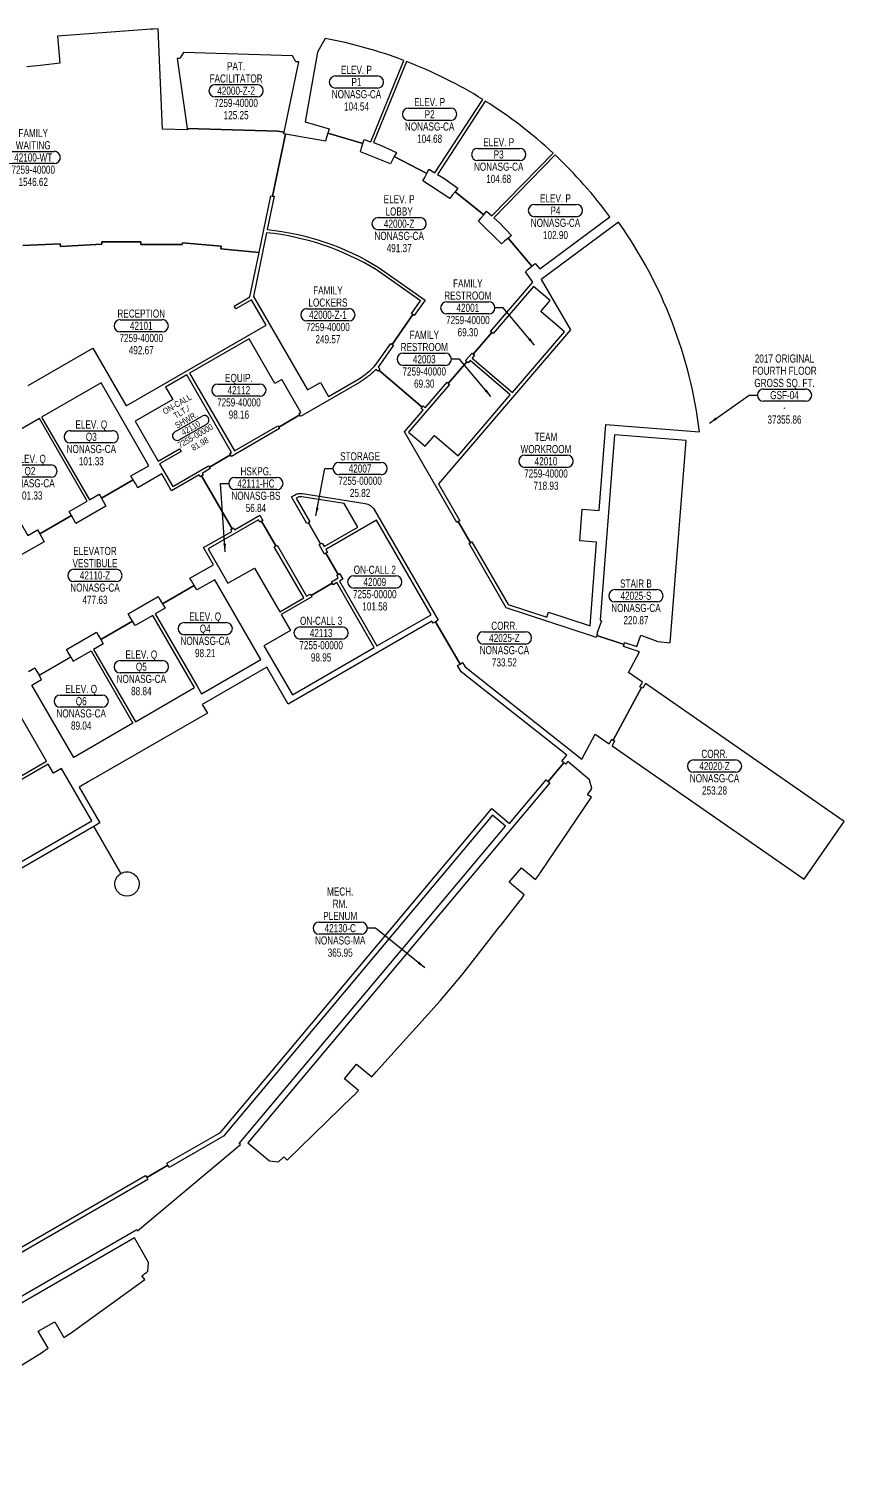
# Model space of a CAD drawing. Extents: x -1896 to 1625, y 4914 to 7322.
# Drawn here: x 423 to 1625, y 5199 to 7322 of the extents above; entities that cross this region are included whole.
import ezdxf
from ezdxf.enums import TextEntityAlignment as Align

# ---------------------------------------------------------------- set-up
doc = ezdxf.new("R2010")
doc.units = 0
doc.header["$LTSCALE"] = 48
doc.header["$MEASUREMENT"] = 0
doc.layers.get('0').update_dxf_attribs({"linetype": 'CONTINUOUS'})
for name, color, linetype in [('AREA', 3, 'CONTINUOUS'), ('AREA2', 1, 'CONTINUOUS'), ('COSTC', 6, 'CONTINUOUS'), ('PLINE2', 5, 'CONTINUOUS'), ('ROOMNA', 4, 'CONTINUOUS'), ('ROOMNO', 4, 'CONTINUOUS'), ('ROOMOV', 4, 'CONTINUOUS')]:
    doc.layers.add(name, color=color, linetype=linetype)
doc.dimstyles.get("Standard").update_dxf_attribs({"dimtxt": 0.18, "dimasz": 12, "dimexe": 0.18, "dimexo": 0.0625, "dimgap": 0.09, "dimtad": 0, "dimtih": 1, "dimtoh": 1, "dimdec": 4, "dimzin": 0, "dimtxsty": 'STANDARD', "dimcen": 0.09, "dimazin": 3, "dimtfac": 1, "dimtdec": 4, "dimtofl": 0, "dimtmove": 0, "dimatfit": 3, "dimtolj": 1, "dimtzin": 0})

# ---------------------------------------------------------------- blocks, each defined once
blk = doc.blocks.new('ROOM')
at = {"layer": 'ROOMOV'}
for p, q in [((-31, 9), (31, 9)), ((31, -9), (-31, -9))]:
    blk.add_line(p, q, dxfattribs=at)
for centre, start, end in [((-31, 0), 90, 270), ((31, 0), 270, 90)]:
    blk.add_arc(centre, 9.04, start, end, dxfattribs=at)
at = {"width": 0.75, "flags": 1}
for tag, p in [('FLFIN', (-60, -36)), ('ICRA', (60, -36)), ('FLCOND', (-60, -60)), ('FLTYPE', (-60, -48)), ('USER1', (60, -48)), ('USER2', (60, -60)), ('WLTYPE', (-60, -84)), ('WLFIN', (-60, -72)), ('BLDG', (-24, -84)), ('SITE', (-24, -72)), ('UCODE', (24, -72)), ('UDESC', (24, -84)), ('USER3', (60, -72)), ('USER4', (60, -84)), ('WLCOND', (-60, -96)), ('CLFIN', (-60, -108)), ('COSTCD', (-24, -108)), ('FLR', (-24, -96)), ('FCODE', (24, -96)), ('FDESC', (24, -108)), ('USER5', (60, -96)), ('USER6', (60, -108)), ('CLTYPE', (-60, -120)), ('DEPTD', (-24, -120)), ('DIVISION', (24, -120)), ('USER7', (60, -120)), ('CLCOND', (-60, -132)), ('CLHT', (-60, -144)), ('CHDATE', (-24, -144)), ('RDES', (-24, -132)), ('CONTACT', (24, -132)), ('OCCUP', (24, -144)), ('BLOCK', (60, -144)), ('USER8', (60, -132)), ('BASE', (-60, -156)), ('CBACK', (-24, -156)), ('PRCONTACT', (24, -156)), ('BLOCK2', (60, -156))]:
    blk.add_attdef(tag, text='', height=6, dxfattribs=at).set_placement(p, align=Align.MIDDLE_CENTER)
at = {"layer": 'AREA', "width": 0.75}
blk.add_attdef('AREA', text='', height=12, dxfattribs=at).set_placement((0, -36), align=Align.MIDDLE_CENTER)
at = {"layer": 'AREA2', "width": 0.75}
blk.add_attdef('AREA2', text='', height=12, dxfattribs=at).set_placement((0, -36), align=Align.MIDDLE_CENTER)
at = {"layer": 'COSTC', "width": 0.75}
blk.add_attdef('COSTC', text='', height=12, dxfattribs=at).set_placement((0, -18), align=Align.MIDDLE_CENTER)
at = {"layer": 'ROOMNA', "width": 0.75}
for tag, p in [('RMNAA', (0, 54)), ('RMNAC', (0, 18)), ('RMNAB', (0, 36))]:
    blk.add_attdef(tag, text='', height=12, dxfattribs=at).set_placement(p, align=Align.MIDDLE_CENTER)
at = {"layer": 'ROOMNO', "width": 0.75}
blk.add_attdef('RMNU', text='', height=12, dxfattribs=at).set_placement((0, 0), align=Align.MIDDLE_CENTER)

msp = doc.modelspace()

# ---------------------------------------------------------------- linework, layer by layer
at = {"layer": 'PLINE2', "color": 6}
for points in [[(414.3, 7002.1), (469.4, 7005), (469.6, 7001.1), (530.9, 7004.2), (530.7, 7007.6), (588, 7007.5), (588, 7003.6), (649.2, 7003.6), (649.5, 7006.4), (706.5, 7001.2), (706.2, 6997.3), (762.6, 6992.2), (779.9, 7075.3), (782.3, 7075.2), (801.3, 7166.5), (798.9, 7166.9), (799.4, 7169.3), (790.3, 7170.9), (656.7, 7174.9), (657, 7172.8), (620.3, 7173.8), (613.5, 7321.7), (607, 7321.3), (603.5, 7321.1), (603.4, 7321.2), (603.1, 7321.1), (603.2, 7321), (465.2, 7311), (468.7, 7270.9), (444.5, 7268.3), (420.2, 7265.6)], [(422.1, 6796), (517.5, 6851), (566.7, 6765.8), (773.1, 6884.9), (751.5, 6922.3), (728.1, 6908.8), (725.7, 6913), (749, 6926.5), (762.7, 6992.2), (706.2, 6997.3), (706.5, 7001.2), (649.5, 7006.4), (649.2, 7003.6), (588, 7003.6), (588, 7007.5), (530.7, 7007.6), (530.9, 7004.2), (469.6, 7001.1), (469.4, 7005), (414.3, 7002.1)], [(422.6, 6374.5), (431.9, 6379.9), (434.4, 6375.6), (438.2, 6369.1), (485, 6396.1), (481.2, 6402.6), (478.7, 6406.9), (522.9, 6432.4), (525.4, 6428.1), (525.4, 6428.1), (529.1, 6421.6), (575.9, 6448.6), (572.1, 6455.1), (569.6, 6459.4), (613.8, 6484.9), (616.3, 6480.6), (620.1, 6474.1), (666.8, 6501.1), (662.7, 6508.2), (662.7, 6508.2), (660.6, 6511.9), (695.2, 6531.9), (680.7, 6557), (722.2, 6580.9), (720.7, 6583.5), (722.8, 6584.8), (677.8, 6662.7), (675.7, 6661.5), (674.2, 6664.1), (633.4, 6640.5), (618.9, 6665.6), (583.6, 6645.3), (580.1, 6651.3), (576.8, 6657), (530.1, 6630), (533.3, 6624.3), (536.8, 6618.3), (492.6, 6592.8), (489.1, 6598.8), (485.9, 6604.5), (439.1, 6577.5), (442.4, 6571.8), (445.9, 6565.8), (401.7, 6540.3)], [(-16.2, 5206.5), (582.2, 5552), (583.3, 5550), (735, 5677.2), (733.2, 5678.7), (1125.7, 6146.4), (1106.5, 6162.5), (709.9, 5689.8), (629.9, 5643.6), (628.2, 5646.6), (597, 5628.6), (598.7, 5625.6), (17.6, 5290.1)]]:
    msp.add_lwpolyline(points, dxfattribs=at)
for points in [[(975.7, 7275.1, 0.044736), (859.8, 7307.5), (848.5, 7287.3), (830.5, 7184.5), (865.5, 7174.1), (863.6, 7167.8), (915.4, 7152.5), (917.3, 7158.8), (927.3, 7155.3)], [(1092.3, 7217.5, 0.046853), (979.5, 7273.6), (931, 7154), (941.5, 7150.3), (964.8, 7139.6), (961.7, 7133.7), (1009.6, 7108.7), (1012.6, 7114.6), (1021.7, 7109.2)], [(1195.7, 7138.5, 0.046853), (1095.7, 7215.3), (1025.2, 7107.2), (1034.7, 7101.6), (1055.5, 7086.6), (1051.4, 7081.4), (1093.6, 7047.7), (1097.7, 7052.9), (1105.6, 7045.9)], [(1129.4, 7012.9), (1124.3, 7008.6), (1119.9, 7004.9), (1085.8, 7038), (1089.4, 7042.5), (1093.6, 7047.7), (1051.4, 7081.4), (1047.2, 7076.3), (1043.7, 7071.8), (1003.8, 7097.7), (1006.5, 7102.8), (1009.6, 7108.7), (961.7, 7133.7), (958.6, 7127.8), (956, 7122.7), (911.9, 7140.6), (913.5, 7146.1), (915.4, 7152.5), (863.6, 7167.8), (861.8, 7161.4), (860.1, 7155.9), (801.3, 7166.5), (782.3, 7075.2, -0.000214), (784.8, 7075.1), (774.6, 7025.9, -0.113039), (938, 6970.4), (1007.1, 6921.9), (991.2, 6899.2), (989.2, 6900.5), (958.5, 6856.6), (960.5, 6855.2), (937.9, 6822.9), (940.6, 6820.6), (939, 6818.7), (1002.8, 6764.1), (1004.4, 6765.9), (1007.4, 6763.3), (1039.4, 6800.7), (1041.2, 6799.1), (1068.5, 6831), (1066.7, 6832.6), (1076.4, 6843.8), (1078.2, 6842.3), (1105.5, 6874.2), (1103.7, 6875.7), (1166, 6948.5), (1154.9, 6963.7), (1159.2, 6967.4), (1164.3, 6971.7)], [(1198.6, 7135.8), (1108.6, 7043.2), (1116.9, 7035.9), (1134.4, 7017.2), (1129.4, 7012.9), (1164.3, 6971.7), (1169.4, 6976), (1176.2, 6967.9), (1279.6, 7044.4, 0.045393)], [(1292.3, 7036.7), (1178.4, 6952.4), (1221.3, 6878.1), (1026.8, 6651.1), (1058.2, 6596.7), (1056.1, 6595.5), (1074.1, 6564.3), (1076.2, 6565.5), (1129.5, 6473.2), (1186.7, 6454.3), (1189.2, 6461.9), (1250.2, 6441.6), (1259.9, 6565.1), (1235, 6567), (1238.6, 6613.8), (1263.5, 6611.8), (1273.4, 6738.3), (1411.6, 6727.5, 0.123769)], [(935.3, 6966.3, 0.113276), (773.6, 7021.1), (754.2, 6927.3), (833.8, 6789.4), (852.9, 6800.4), (864.8, 6779.8), (908, 6804.7, 0.074792), (935, 6827.2), (956.5, 6858), (958.5, 6856.6), (989.2, 6900.5), (987.2, 6901.9), (1000.4, 6920.7)], [(1323.2, 6403.4), (1299.3, 6411.3), (1300.3, 6414.2), (1260.4, 6427.4), (1259.4, 6424.5), (1252.2, 6426.9), (1126.7, 6468.4), (1072, 6563.1), (1074.1, 6564.3), (1056.1, 6595.5), (1054, 6594.3), (976.9, 6727.7), (1004.2, 6759.6), (1001.2, 6762.2), (1002.8, 6764.1), (939, 6818.7), (937.4, 6816.9), (934.4, 6819.5, -0.034376), (921.8, 6808.3, -0.028078), (910.4, 6800.5), (823.7, 6750.5), (822.5, 6752.6), (791.4, 6734.6), (792.6, 6732.4), (721.7, 6691.5), (720.5, 6693.6), (689.3, 6675.6), (690.5, 6673.5), (678.4, 6666.5), (679.9, 6663.9), (677.8, 6662.7), (722.8, 6584.8), (724.9, 6586), (726.4, 6583.4), (763.5, 6604.8), (768, 6597.1), (765.9, 6595.9), (786.9, 6559.5), (789, 6560.8), (832.5, 6485.4), (837.9, 6488.6), (839.1, 6486.5), (870.3, 6504.5), (869.1, 6506.6), (879.2, 6512.4), (876.9, 6516.4), (879, 6517.6), (861, 6548.8), (858.9, 6547.6), (851, 6561.4), (853.1, 6562.6), (835.1, 6593.8), (833, 6592.6), (810.3, 6631.8), (814.5, 6634.3, -0.185258), (826.4, 6636.8), (918.7, 6622.2, -0.226496), (932.1, 6613), (932.2, 6613.1), (1026.4, 6450), (1022.6, 6447.8), (1058.6, 6385.4), (1062.4, 6387.6), (1066.1, 6381.2), (1238.2, 6245.4), (1257.9, 6282.1), (1257.9, 6282.1), (1257.9, 6282.1), (1278.5, 6267.8), (1282.1, 6274.5), (1284.3, 6273.3), (1326, 6350.8), (1323.8, 6352), (1327.4, 6358.6), (1306.8, 6372.9)], [(887.7, 6622.2), (825.6, 6632, 0.191804), (817, 6630), (837.2, 6595), (835.1, 6593.8), (853.1, 6562.6), (855.2, 6563.8), (858.2, 6558.6), (907.9, 6587.2)]]:
    msp.add_lwpolyline(points, format="xyb", close=True, dxfattribs=at)
for points in [[(820.8, 7272.9), (817.2, 7273), (817.2, 7272.9), (816.8, 7272.9), (816.3, 7273.8), (811.9, 7281.9), (651.2, 7286.7), (646.3, 7279), (645.5, 7277.8), (645.5, 7278), (645.3, 7278), (645.3, 7278.1), (641.7, 7278.2), (641.7, 7278), (656.7, 7174.9), (790.3, 7170.9), (799.4, 7169.3)], [(1212.5, 6875.3), (1177.5, 6905.3), (1191.2, 6921.2), (1166.9, 6942), (1107.4, 6872.6), (1105.5, 6874.2), (1078.2, 6842.3), (1080.1, 6840.7), (1076.5, 6836.5), (1135.7, 6785.7)], [(796.2, 6804.9), (785.8, 6798.9), (747.8, 6864.7), (660.1, 6814), (726.1, 6699.7), (790.2, 6736.7), (791.4, 6734.6), (822.5, 6752.6), (821.3, 6754.7), (824.2, 6756.4)], [(1132.5, 6782), (1073.3, 6832.8), (1070.4, 6829.4), (1068.5, 6831), (1041.2, 6799.1), (1043.1, 6797.5), (982.8, 6727.2), (1007.1, 6706.4), (1020.8, 6722.3), (1055.7, 6692.4)], [(529.5, 6799.9), (442, 6749.4), (512.5, 6627.3), (526.8, 6635.6), (530.1, 6630), (576.8, 6657), (573.6, 6662.6), (600, 6677.8)], [(655.8, 6811.6), (624.7, 6793.6), (635.2, 6775.4), (579.6, 6743.4), (613.8, 6684.3), (645.4, 6702.5), (647.6, 6698.9), (615.9, 6680.6), (635.2, 6647.2), (688.1, 6677.7), (689.3, 6675.6), (720.5, 6693.6), (719.3, 6695.7), (721.9, 6697.2)], [(438.6, 6747.4), (351.1, 6696.9), (421.6, 6574.8), (435.9, 6583.1), (439.1, 6577.5), (485.9, 6604.5), (482.6, 6610.1), (509.1, 6625.3)], [(1391.8, 6714.8), (1286.4, 6723.1), (1264.9, 6450), (1266.9, 6449.3), (1260.4, 6430.6), (1261.3, 6430.3), (1260.4, 6427.4), (1300.3, 6414.2), (1301.2, 6417.1), (1319.3, 6411.2), (1325.1, 6427.9), (1349.9, 6418.8), (1368.5, 6416.5)], [(784.7, 6558.3), (786.9, 6559.5), (765.9, 6595.9), (763.7, 6594.7), (761.7, 6598.2), (687.3, 6555.2), (716.6, 6504.4), (755.6, 6526.9), (792.8, 6462.5), (828.2, 6483)], [(935.6, 6597.6), (860.7, 6554.3), (863.1, 6550), (861, 6548.8), (879, 6517.6), (881.1, 6518.9), (885.9, 6510.7), (881, 6507.8), (936.2, 6412.2), (1016, 6458.2)], [(697, 6509.8), (670.6, 6494.6), (666.8, 6501.1), (620.1, 6474.1), (623.8, 6467.6), (609.5, 6459.3), (671, 6352.8), (671, 6352.8), (677.5, 6341.6), (765, 6392.1)], [(876.8, 6505.4), (871.5, 6502.3), (870.3, 6504.5), (839.1, 6486.5), (840.3, 6484.3), (795.2, 6458.3), (808.7, 6434.9), (769.7, 6412.4), (811.5, 6340.1), (932, 6409.7)], [(605.9, 6457.2), (579.6, 6442.1), (575.9, 6448.6), (529.1, 6421.6), (532.9, 6415.1), (518.6, 6406.8), (580.1, 6300.3), (667.3, 6350.7)], [(485, 6396.1), (488.7, 6389.6), (515.1, 6404.8), (576.6, 6298.3), (489.2, 6247.9), (427.7, 6354.4), (441.9, 6362.6), (438.2, 6369.1)], [(392.3, 6341.1), (412.2, 6352.6), (398.8, 6375.9), (383.7, 6379.9), (303.6, 6333.6), (302.3, 6335.7), (271.2, 6317.7), (272.4, 6315.6), (267.2, 6312.6), (343.2, 6181), (449.3, 6242.3)], [(1331.9, 6356.7), (1328.1, 6349.7), (1326, 6350.8), (1284.3, 6273.3), (1286.4, 6272.2), (1282.6, 6265), (1565.8, 6068.6), (1624.8, 6153.6)], [(515.8, 6154.4), (471.3, 6231.5), (459.5, 6224.7), (451.7, 6238.1), (225.5, 6107.4), (227.5, 6103.9), (225.4, 6102.7), (243.4, 6071.5), (245.5, 6072.7), (277.7, 6017)], [(1252.5, 6189.1), (1246.7, 6192.7), (1252.7, 6202.1), (1249.2, 6214.8), (1217.3, 6241.6), (1214.1, 6237.8), (1211.4, 6240), (1188.3, 6212.4), (1190.9, 6210.2), (745.9, 5679.8), (777.8, 5653), (791, 5651.8), (799.1, 5659.3), (803.8, 5654.3), (901.2, 5748.9), (901.9, 5749.6), (901.9, 5749.6), (908.8, 5756.8), (888.2, 5774.1), (906.2, 5795.6), (928.5, 5776.8), (935.2, 5784.2), (935.2, 5784.2), (965.7, 5818.1), (965.7, 5818.1), (998.4, 5854.5), (998.4, 5854.5), (1028.9, 5888.4), (1029.5, 5889.1), (1061.1, 5926.8), (1089.1, 5962.6), (1089.1, 5962.6), (1118, 5999.6), (1118.1, 5999.6), (1147.3, 6037), (1147.3, 6037), (1147.9, 6037.8), (1148.5, 6038.6), (1153.3, 6045.1), (1131.2, 6063.7), (1149.2, 6085.1), (1169.8, 6067.8), (1175.6, 6075.8), (1175.6, 6075.8), (1176.2, 6076.7)]]:
    msp.add_lwpolyline(points, close=True, dxfattribs=at)
for points in [[(389.3, 5512.7), (595.3, 5631.6), (597, 5628.6), (628.2, 5646.6), (626.4, 5649.6), (705.4, 5695.2), (1105.7, 6172.3), (1131.7, 6150.4), (1185.6, 6214.7), (1188.3, 6212.4), (1211.4, 6240), (1208.8, 6242.2), (1216.1, 6250.9), (1060.2, 6373.9), (1054.9, 6383.2), (1058.6, 6385.4), (1022.6, 6447.8), (1018.9, 6445.6), (1017, 6448.7), (805.3, 6326.5), (773.9, 6380.8), (678.8, 6325.9), (686.2, 6313), (510.8, 6211.8), (497.3, 6203.9), (527.7, 6151.2), (518.8, 6146.1), (558.8, 6076.8, -0.57735), (585.8, 6061.2, -1), (549.8, 6061.2, -0.267949), (558.8, 6076.8), (518.8, 6146.1), (285.4, 6011.3)], [(404.6, 5347.3), (443.2, 5371.4), (443.2, 5371.4), (443.2, 5371.4), (443.2, 5371.4), (444.1, 5371.9), (444.3, 5372.1), (444.3, 5372.1), (451.6, 5377), (437.1, 5402), (461.4, 5416), (474.8, 5392.6), (484.1, 5398.8), (483.9, 5398.7), (594, 5478.3), (589.9, 5483.7, 0.000955), (598.7, 5490.4), (599.7, 5503.6), (578.9, 5539.7), (-11.7, 5198.7)]]:
    msp.add_lwpolyline(points, format="xyb", dxfattribs=at)

# ---------------------------------------------------------------- block references
at = {"layer": 'ROOMNO'}
ref = msp.add_blockref('ROOM', (728.6, 7230.5), dxfattribs=at)
ref.add_attrib('RMNU', '42000-Z-2', dxfattribs={"height": 12, "width": 0.75}).set_placement((728.6, 7230.5), align=Align.MIDDLE_CENTER)
ref.add_attrib('RMNAB', 'PAT.', dxfattribs={"layer": 'ROOMNA', "height": 12, "width": 0.75}).set_placement((728.6, 7266.5), align=Align.MIDDLE_CENTER)
ref.add_attrib('RMNAC', 'FACILITATOR', dxfattribs={"layer": 'ROOMNA', "height": 12, "width": 0.75}).set_placement((728.6, 7248.5), align=Align.MIDDLE_CENTER)
ref.add_attrib('COSTC', '7259-40000', dxfattribs={"layer": 'COSTC', "height": 12, "width": 0.75}).set_placement((728.6, 7212.5), align=Align.MIDDLE_CENTER)
ref.add_attrib('AREA2', '125.25', dxfattribs={"layer": 'AREA2', "height": 12, "width": 0.75}).set_placement((728.6, 7194.5), align=Align.MIDDLE_CENTER)
ref = msp.add_blockref('ROOM', (906, 7243.3), dxfattribs=at)
ref.add_attrib('RMNU', 'P1', dxfattribs={"height": 12, "width": 0.75}).set_placement((906, 7243.3), align=Align.MIDDLE_CENTER)
ref.add_attrib('RMNAC', 'ELEV. P', dxfattribs={"layer": 'ROOMNA', "height": 12, "width": 0.75}).set_placement((906, 7261.3), align=Align.MIDDLE_CENTER)
ref.add_attrib('COSTC', 'NONASG-CA', dxfattribs={"layer": 'COSTC', "height": 12, "width": 0.75}).set_placement((906, 7225.3), align=Align.MIDDLE_CENTER)
ref.add_attrib('AREA2', '104.54', dxfattribs={"layer": 'AREA2', "height": 12, "width": 0.75}).set_placement((906, 7207.3), align=Align.MIDDLE_CENTER)
ref = msp.add_blockref('ROOM', (1013.8, 7195.7), dxfattribs=at)
ref.add_attrib('RMNU', 'P2', dxfattribs={"height": 12, "width": 0.75}).set_placement((1013.8, 7195.7), align=Align.MIDDLE_CENTER)
ref.add_attrib('RMNAC', 'ELEV. P', dxfattribs={"layer": 'ROOMNA', "height": 12, "width": 0.75}).set_placement((1013.8, 7213.7), align=Align.MIDDLE_CENTER)
ref.add_attrib('COSTC', 'NONASG-CA', dxfattribs={"layer": 'COSTC', "height": 12, "width": 0.75}).set_placement((1013.8, 7177.7), align=Align.MIDDLE_CENTER)
ref.add_attrib('AREA2', '104.68', dxfattribs={"layer": 'AREA2', "height": 12, "width": 0.75}).set_placement((1013.8, 7159.7), align=Align.MIDDLE_CENTER)
ref = msp.add_blockref('ROOM', (429.6, 7132.1), dxfattribs=at)
ref.add_attrib('RMNU', '42100-WT', dxfattribs={"height": 12, "width": 0.75}).set_placement((429.6, 7132.1), align=Align.MIDDLE_CENTER)
ref.add_attrib('RMNAB', 'FAMILY', dxfattribs={"layer": 'ROOMNA', "height": 12, "width": 0.75}).set_placement((429.6, 7168.1), align=Align.MIDDLE_CENTER)
ref.add_attrib('RMNAC', 'WAITING', dxfattribs={"layer": 'ROOMNA', "height": 12, "width": 0.75}).set_placement((429.6, 7150.1), align=Align.MIDDLE_CENTER)
ref.add_attrib('COSTC', '7259-40000', dxfattribs={"layer": 'COSTC', "height": 12, "width": 0.75}).set_placement((429.6, 7114.1), align=Align.MIDDLE_CENTER)
ref.add_attrib('AREA2', '1546.62', dxfattribs={"layer": 'AREA2', "height": 12, "width": 0.75}).set_placement((429.6, 7096.1), align=Align.MIDDLE_CENTER)
ref = msp.add_blockref('ROOM', (1115.6, 7136.5), dxfattribs=at)
ref.add_attrib('RMNU', 'P3', dxfattribs={"height": 12, "width": 0.75}).set_placement((1115.6, 7136.5), align=Align.MIDDLE_CENTER)
ref.add_attrib('RMNAC', 'ELEV. P', dxfattribs={"layer": 'ROOMNA', "height": 12, "width": 0.75}).set_placement((1115.6, 7154.5), align=Align.MIDDLE_CENTER)
ref.add_attrib('COSTC', 'NONASG-CA', dxfattribs={"layer": 'COSTC', "height": 12, "width": 0.75}).set_placement((1115.6, 7118.5), align=Align.MIDDLE_CENTER)
ref.add_attrib('AREA2', '104.68', dxfattribs={"layer": 'AREA2', "height": 12, "width": 0.75}).set_placement((1115.6, 7100.5), align=Align.MIDDLE_CENTER)
ref = msp.add_blockref('ROOM', (968.9, 7034.5), dxfattribs=at)
ref.add_attrib('RMNU', '42000-Z', dxfattribs={"height": 12, "width": 0.75}).set_placement((968.9, 7034.5), align=Align.MIDDLE_CENTER)
ref.add_attrib('RMNAB', 'ELEV. P', dxfattribs={"layer": 'ROOMNA', "height": 12, "width": 0.75}).set_placement((968.9, 7070.5), align=Align.MIDDLE_CENTER)
ref.add_attrib('RMNAC', 'LOBBY', dxfattribs={"layer": 'ROOMNA', "height": 12, "width": 0.75}).set_placement((968.9, 7052.5), align=Align.MIDDLE_CENTER)
ref.add_attrib('COSTC', 'NONASG-CA', dxfattribs={"layer": 'COSTC', "height": 12, "width": 0.75}).set_placement((968.9, 7016.5), align=Align.MIDDLE_CENTER)
ref.add_attrib('AREA2', '491.37', dxfattribs={"layer": 'AREA2', "height": 12, "width": 0.75}).set_placement((968.9, 6998.5), align=Align.MIDDLE_CENTER)
ref = msp.add_blockref('ROOM', (1199.3, 7053.8), dxfattribs=at)
ref.add_attrib('RMNU', 'P4', dxfattribs={"height": 12, "width": 0.75}).set_placement((1199.3, 7053.8), align=Align.MIDDLE_CENTER)
ref.add_attrib('RMNAC', 'ELEV. P', dxfattribs={"layer": 'ROOMNA', "height": 12, "width": 0.75}).set_placement((1199.3, 7071.8), align=Align.MIDDLE_CENTER)
ref.add_attrib('COSTC', 'NONASG-CA', dxfattribs={"layer": 'COSTC', "height": 12, "width": 0.75}).set_placement((1199.3, 7035.8), align=Align.MIDDLE_CENTER)
ref.add_attrib('AREA2', '102.90', dxfattribs={"layer": 'AREA2', "height": 12, "width": 0.75}).set_placement((1199.3, 7017.8), align=Align.MIDDLE_CENTER)
ref = msp.add_blockref('ROOM', (1070.1, 6910.5), dxfattribs=at)
ref.add_attrib('RMNU', '42001', dxfattribs={"height": 12, "width": 0.75}).set_placement((1070.1, 6910.5), align=Align.MIDDLE_CENTER)
ref.add_attrib('RMNAB', 'FAMILY', dxfattribs={"layer": 'ROOMNA', "height": 12, "width": 0.75}).set_placement((1070.1, 6946.5), align=Align.MIDDLE_CENTER)
ref.add_attrib('RMNAC', 'RESTROOM', dxfattribs={"layer": 'ROOMNA', "height": 12, "width": 0.75}).set_placement((1070.1, 6928.5), align=Align.MIDDLE_CENTER)
ref.add_attrib('COSTC', '7259-40000', dxfattribs={"layer": 'COSTC', "height": 12, "width": 0.75}).set_placement((1070.1, 6892.5), align=Align.MIDDLE_CENTER)
ref.add_attrib('AREA2', '69.30', dxfattribs={"layer": 'AREA2', "height": 12, "width": 0.75}).set_placement((1070.1, 6874.5), align=Align.MIDDLE_CENTER)
ref = msp.add_blockref('ROOM', (863.9, 6900.2), dxfattribs=at)
ref.add_attrib('RMNU', '42000-Z-1', dxfattribs={"height": 12, "width": 0.75}).set_placement((863.9, 6900.2), align=Align.MIDDLE_CENTER)
ref.add_attrib('RMNAB', 'FAMILY', dxfattribs={"layer": 'ROOMNA', "height": 12, "width": 0.75}).set_placement((863.9, 6936.2), align=Align.MIDDLE_CENTER)
ref.add_attrib('RMNAC', 'LOCKERS', dxfattribs={"layer": 'ROOMNA', "height": 12, "width": 0.75}).set_placement((863.9, 6918.2), align=Align.MIDDLE_CENTER)
ref.add_attrib('COSTC', '7259-40000', dxfattribs={"layer": 'COSTC', "height": 12, "width": 0.75}).set_placement((863.9, 6882.2), align=Align.MIDDLE_CENTER)
ref.add_attrib('AREA2', '249.57', dxfattribs={"layer": 'AREA2', "height": 12, "width": 0.75}).set_placement((863.9, 6864.2), align=Align.MIDDLE_CENTER)
ref = msp.add_blockref('ROOM', (588.8, 6884), dxfattribs=at)
ref.add_attrib('RMNU', '42101', dxfattribs={"height": 12, "width": 0.75}).set_placement((588.8, 6884), align=Align.MIDDLE_CENTER)
ref.add_attrib('RMNAC', 'RECEPTION', dxfattribs={"layer": 'ROOMNA', "height": 12, "width": 0.75}).set_placement((588.8, 6902), align=Align.MIDDLE_CENTER)
ref.add_attrib('COSTC', '7259-40000', dxfattribs={"layer": 'COSTC', "height": 12, "width": 0.75}).set_placement((588.8, 6866), align=Align.MIDDLE_CENTER)
ref.add_attrib('AREA2', '492.67', dxfattribs={"layer": 'AREA2', "height": 12, "width": 0.75}).set_placement((588.8, 6848), align=Align.MIDDLE_CENTER)
ref = msp.add_blockref('ROOM', (1005.9, 6834.7), dxfattribs=at)
ref.add_attrib('RMNU', '42003', dxfattribs={"height": 12, "width": 0.75}).set_placement((1005.9, 6834.7), align=Align.MIDDLE_CENTER)
ref.add_attrib('RMNAB', 'FAMILY', dxfattribs={"layer": 'ROOMNA', "height": 12, "width": 0.75}).set_placement((1005.9, 6870.7), align=Align.MIDDLE_CENTER)
ref.add_attrib('RMNAC', 'RESTROOM', dxfattribs={"layer": 'ROOMNA', "height": 12, "width": 0.75}).set_placement((1005.9, 6852.7), align=Align.MIDDLE_CENTER)
ref.add_attrib('COSTC', '7259-40000', dxfattribs={"layer": 'COSTC', "height": 12, "width": 0.75}).set_placement((1005.9, 6816.7), align=Align.MIDDLE_CENTER)
ref.add_attrib('AREA2', '69.30', dxfattribs={"layer": 'AREA2', "height": 12, "width": 0.75}).set_placement((1005.9, 6798.7), align=Align.MIDDLE_CENTER)
ref = msp.add_blockref('ROOM', (1536.8, 6781.8), dxfattribs=at)
ref.add_attrib('RMNU', 'GSF-04', dxfattribs={"height": 12, "width": 0.75}).set_placement((1536.8, 6781.8), align=Align.MIDDLE_CENTER)
ref.add_attrib('RMNAA', '2017 ORIGINAL', dxfattribs={"layer": 'ROOMNA', "height": 12, "width": 0.75}).set_placement((1536.8, 6835.8), align=Align.MIDDLE_CENTER)
ref.add_attrib('RMNAB', 'FOURTH FLOOR', dxfattribs={"layer": 'ROOMNA', "height": 12, "width": 0.75}).set_placement((1536.8, 6817.8), align=Align.MIDDLE_CENTER)
ref.add_attrib('RMNAC', 'GROSS SQ. FT.', dxfattribs={"layer": 'ROOMNA', "height": 12, "width": 0.75}).set_placement((1536.8, 6799.8), align=Align.MIDDLE_CENTER)
ref.add_attrib('COSTC', '-', dxfattribs={"layer": 'COSTC', "height": 12, "width": 0.75}).set_placement((1536.8, 6763.8), align=Align.MIDDLE_CENTER)
ref.add_attrib('AREA', '37355.86', dxfattribs={"layer": 'AREA', "height": 12, "width": 0.75}).set_placement((1536.8, 6745.8), align=Align.MIDDLE_CENTER)
ref = msp.add_blockref('ROOM', (732.7, 6789.1), dxfattribs=at)
ref.add_attrib('RMNU', '42112', dxfattribs={"height": 12, "width": 0.75}).set_placement((732.7, 6789.1), align=Align.MIDDLE_CENTER)
ref.add_attrib('RMNAC', 'EQUIP.', dxfattribs={"layer": 'ROOMNA', "height": 12, "width": 0.75}).set_placement((732.7, 6807.1), align=Align.MIDDLE_CENTER)
ref.add_attrib('COSTC', '7259-40000', dxfattribs={"layer": 'COSTC', "height": 12, "width": 0.75}).set_placement((732.7, 6771.1), align=Align.MIDDLE_CENTER)
ref.add_attrib('AREA2', '98.16', dxfattribs={"layer": 'AREA2', "height": 12, "width": 0.75}).set_placement((732.7, 6753.1), align=Align.MIDDLE_CENTER)
ref = msp.add_blockref('ROOM', (661.7, 6733.4), dxfattribs=dict(at, xscale=0.75, yscale=0.75, zscale=0.75, rotation=30))
ref.add_attrib('RMNU', '42110', dxfattribs={"height": 9, "rotation": 30, "width": 0.75}).set_placement((661.7, 6733.4), align=Align.MIDDLE_CENTER)
ref.add_attrib('RMNAA', 'ON-CALL', dxfattribs={"layer": 'ROOMNA', "height": 9, "rotation": 30, "width": 0.75}).set_placement((641.5, 6768.5), align=Align.MIDDLE_CENTER)
ref.add_attrib('RMNAB', 'TLT./', dxfattribs={"layer": 'ROOMNA', "height": 9, "rotation": 30, "width": 0.75}).set_placement((648.2, 6756.8), align=Align.MIDDLE_CENTER)
ref.add_attrib('RMNAC', 'SHWR.', dxfattribs={"layer": 'ROOMNA', "height": 9, "rotation": 30, "width": 0.75}).set_placement((655, 6745.1), align=Align.MIDDLE_CENTER)
ref.add_attrib('COSTC', '7255-00000', dxfattribs={"layer": 'COSTC', "height": 9, "rotation": 30, "width": 0.75}).set_placement((668.5, 6721.7), align=Align.MIDDLE_CENTER)
ref.add_attrib('AREA2', '81.98', dxfattribs={"layer": 'AREA2', "height": 9, "rotation": 30, "width": 0.75}).set_placement((675.2, 6710), align=Align.MIDDLE_CENTER)
ref = msp.add_blockref('ROOM', (515.2, 6720.4), dxfattribs=at)
ref.add_attrib('RMNU', 'Q3', dxfattribs={"height": 12, "width": 0.75}).set_placement((515.2, 6720.4), align=Align.MIDDLE_CENTER)
ref.add_attrib('RMNAC', 'ELEV. Q', dxfattribs={"layer": 'ROOMNA', "height": 12, "width": 0.75}).set_placement((515.2, 6738.4), align=Align.MIDDLE_CENTER)
ref.add_attrib('COSTC', 'NONASG-CA', dxfattribs={"layer": 'COSTC', "height": 12, "width": 0.75}).set_placement((515.2, 6702.4), align=Align.MIDDLE_CENTER)
ref.add_attrib('AREA2', '101.33', dxfattribs={"layer": 'AREA2', "height": 12, "width": 0.75}).set_placement((515.2, 6684.4), align=Align.MIDDLE_CENTER)
ref = msp.add_blockref('ROOM', (1185.3, 6684.3), dxfattribs=at)
ref.add_attrib('RMNU', '42010', dxfattribs={"height": 12, "width": 0.75}).set_placement((1185.3, 6684.3), align=Align.MIDDLE_CENTER)
ref.add_attrib('RMNAB', 'TEAM', dxfattribs={"layer": 'ROOMNA', "height": 12, "width": 0.75}).set_placement((1185.3, 6720.3), align=Align.MIDDLE_CENTER)
ref.add_attrib('RMNAC', 'WORKROOM', dxfattribs={"layer": 'ROOMNA', "height": 12, "width": 0.75}).set_placement((1185.3, 6702.3), align=Align.MIDDLE_CENTER)
ref.add_attrib('COSTC', '7259-40000', dxfattribs={"layer": 'COSTC', "height": 12, "width": 0.75}).set_placement((1185.3, 6666.3), align=Align.MIDDLE_CENTER)
ref.add_attrib('AREA2', '718.93', dxfattribs={"layer": 'AREA2', "height": 12, "width": 0.75}).set_placement((1185.3, 6648.3), align=Align.MIDDLE_CENTER)
ref = msp.add_blockref('ROOM', (424.8, 6669.9), dxfattribs=at)
ref.add_attrib('RMNU', 'Q2', dxfattribs={"height": 12, "width": 0.75}).set_placement((424.8, 6669.9), align=Align.MIDDLE_CENTER)
ref.add_attrib('RMNAC', 'ELEV. Q', dxfattribs={"layer": 'ROOMNA', "height": 12, "width": 0.75}).set_placement((424.8, 6687.9), align=Align.MIDDLE_CENTER)
ref.add_attrib('COSTC', 'NONASG-CA', dxfattribs={"layer": 'COSTC', "height": 12, "width": 0.75}).set_placement((424.8, 6651.9), align=Align.MIDDLE_CENTER)
ref.add_attrib('AREA2', '101.33', dxfattribs={"layer": 'AREA2', "height": 12, "width": 0.75}).set_placement((424.8, 6633.9), align=Align.MIDDLE_CENTER)
ref = msp.add_blockref('ROOM', (911.3, 6673.6), dxfattribs=at)
ref.add_attrib('RMNU', '42007', dxfattribs={"height": 12, "width": 0.75}).set_placement((911.3, 6673.6), align=Align.MIDDLE_CENTER)
ref.add_attrib('RMNAC', 'STORAGE', dxfattribs={"layer": 'ROOMNA', "height": 12, "width": 0.75}).set_placement((911.3, 6691.6), align=Align.MIDDLE_CENTER)
ref.add_attrib('COSTC', '7255-00000', dxfattribs={"layer": 'COSTC', "height": 12, "width": 0.75}).set_placement((911.3, 6655.6), align=Align.MIDDLE_CENTER)
ref.add_attrib('AREA2', '25.82', dxfattribs={"layer": 'AREA2', "height": 12, "width": 0.75}).set_placement((911.3, 6637.6), align=Align.MIDDLE_CENTER)
ref = msp.add_blockref('ROOM', (757.8, 6651.5), dxfattribs=at)
ref.add_attrib('RMNU', '42111-HC', dxfattribs={"height": 12, "width": 0.75}).set_placement((757.8, 6651.5), align=Align.MIDDLE_CENTER)
ref.add_attrib('RMNAC', 'HSKPG.', dxfattribs={"layer": 'ROOMNA', "height": 12, "width": 0.75}).set_placement((757.8, 6669.5), align=Align.MIDDLE_CENTER)
ref.add_attrib('COSTC', 'NONASG-BS', dxfattribs={"layer": 'COSTC', "height": 12, "width": 0.75}).set_placement((757.8, 6633.5), align=Align.MIDDLE_CENTER)
ref.add_attrib('AREA2', '56.84', dxfattribs={"layer": 'AREA2', "height": 12, "width": 0.75}).set_placement((757.8, 6615.5), align=Align.MIDDLE_CENTER)
ref = msp.add_blockref('ROOM', (520.6, 6516.1), dxfattribs=at)
ref.add_attrib('RMNU', '42110-Z', dxfattribs={"height": 12, "width": 0.75}).set_placement((520.6, 6516.1), align=Align.MIDDLE_CENTER)
ref.add_attrib('RMNAB', 'ELEVATOR', dxfattribs={"layer": 'ROOMNA', "height": 12, "width": 0.75}).set_placement((520.6, 6552.1), align=Align.MIDDLE_CENTER)
ref.add_attrib('RMNAC', 'VESTIBULE', dxfattribs={"layer": 'ROOMNA', "height": 12, "width": 0.75}).set_placement((520.6, 6534.1), align=Align.MIDDLE_CENTER)
ref.add_attrib('COSTC', 'NONASG-CA', dxfattribs={"layer": 'COSTC', "height": 12, "width": 0.75}).set_placement((520.6, 6498.1), align=Align.MIDDLE_CENTER)
ref.add_attrib('AREA2', '477.63', dxfattribs={"layer": 'AREA2', "height": 12, "width": 0.75}).set_placement((520.6, 6480.1), align=Align.MIDDLE_CENTER)
ref = msp.add_blockref('ROOM', (933, 6506.4), dxfattribs=at)
ref.add_attrib('RMNU', '42009', dxfattribs={"height": 12, "width": 0.75}).set_placement((933, 6506.4), align=Align.MIDDLE_CENTER)
ref.add_attrib('RMNAC', 'ON-CALL 2', dxfattribs={"layer": 'ROOMNA', "height": 12, "width": 0.75}).set_placement((933, 6524.4), align=Align.MIDDLE_CENTER)
ref.add_attrib('COSTC', '7255-00000', dxfattribs={"layer": 'COSTC', "height": 12, "width": 0.75}).set_placement((933, 6488.4), align=Align.MIDDLE_CENTER)
ref.add_attrib('AREA2', '101.58', dxfattribs={"layer": 'AREA2', "height": 12, "width": 0.75}).set_placement((933, 6470.4), align=Align.MIDDLE_CENTER)
ref = msp.add_blockref('ROOM', (1317.9, 6486.1), dxfattribs=at)
ref.add_attrib('RMNU', '42025-S', dxfattribs={"height": 12, "width": 0.75}).set_placement((1317.9, 6486.1), align=Align.MIDDLE_CENTER)
ref.add_attrib('RMNAC', 'STAIR B', dxfattribs={"layer": 'ROOMNA', "height": 12, "width": 0.75}).set_placement((1317.9, 6504.1), align=Align.MIDDLE_CENTER)
ref.add_attrib('COSTC', 'NONASG-CA', dxfattribs={"layer": 'COSTC', "height": 12, "width": 0.75}).set_placement((1317.9, 6468.1), align=Align.MIDDLE_CENTER)
ref.add_attrib('AREA2', '220.87', dxfattribs={"layer": 'AREA2', "height": 12, "width": 0.75}).set_placement((1317.9, 6450.1), align=Align.MIDDLE_CENTER)
ref = msp.add_blockref('ROOM', (683.1, 6437.6), dxfattribs=at)
ref.add_attrib('RMNU', 'Q4', dxfattribs={"height": 12, "width": 0.75}).set_placement((683.1, 6437.6), align=Align.MIDDLE_CENTER)
ref.add_attrib('RMNAC', 'ELEV. Q', dxfattribs={"layer": 'ROOMNA', "height": 12, "width": 0.75}).set_placement((683.1, 6455.6), align=Align.MIDDLE_CENTER)
ref.add_attrib('COSTC', 'NONASG-CA', dxfattribs={"layer": 'COSTC', "height": 12, "width": 0.75}).set_placement((683.1, 6419.6), align=Align.MIDDLE_CENTER)
ref.add_attrib('AREA2', '98.21', dxfattribs={"layer": 'AREA2', "height": 12, "width": 0.75}).set_placement((683.1, 6401.6), align=Align.MIDDLE_CENTER)
ref = msp.add_blockref('ROOM', (853.9, 6431.2), dxfattribs=at)
ref.add_attrib('RMNU', '42113', dxfattribs={"height": 12, "width": 0.75}).set_placement((853.9, 6431.2), align=Align.MIDDLE_CENTER)
ref.add_attrib('RMNAC', 'ON-CALL 3', dxfattribs={"layer": 'ROOMNA', "height": 12, "width": 0.75}).set_placement((853.9, 6449.2), align=Align.MIDDLE_CENTER)
ref.add_attrib('COSTC', '7255-00000', dxfattribs={"layer": 'COSTC', "height": 12, "width": 0.75}).set_placement((853.9, 6413.2), align=Align.MIDDLE_CENTER)
ref.add_attrib('AREA2', '98.95', dxfattribs={"layer": 'AREA2', "height": 12, "width": 0.75}).set_placement((853.9, 6395.2), align=Align.MIDDLE_CENTER)
ref = msp.add_blockref('ROOM', (1124, 6423.9), dxfattribs=at)
ref.add_attrib('RMNU', '42025-Z', dxfattribs={"height": 12, "width": 0.75}).set_placement((1124, 6423.9), align=Align.MIDDLE_CENTER)
ref.add_attrib('RMNAC', 'CORR.', dxfattribs={"layer": 'ROOMNA', "height": 12, "width": 0.75}).set_placement((1124, 6441.9), align=Align.MIDDLE_CENTER)
ref.add_attrib('COSTC', 'NONASG-CA', dxfattribs={"layer": 'COSTC', "height": 12, "width": 0.75}).set_placement((1124, 6405.9), align=Align.MIDDLE_CENTER)
ref.add_attrib('AREA2', '733.52', dxfattribs={"layer": 'AREA2', "height": 12, "width": 0.75}).set_placement((1124, 6387.9), align=Align.MIDDLE_CENTER)
ref = msp.add_blockref('ROOM', (588.9, 6381.5), dxfattribs=at)
ref.add_attrib('RMNU', 'Q5', dxfattribs={"height": 12, "width": 0.75}).set_placement((588.9, 6381.5), align=Align.MIDDLE_CENTER)
ref.add_attrib('RMNAC', 'ELEV. Q', dxfattribs={"layer": 'ROOMNA', "height": 12, "width": 0.75}).set_placement((588.9, 6399.5), align=Align.MIDDLE_CENTER)
ref.add_attrib('COSTC', 'NONASG-CA', dxfattribs={"layer": 'COSTC', "height": 12, "width": 0.75}).set_placement((588.9, 6363.5), align=Align.MIDDLE_CENTER)
ref.add_attrib('AREA2', '88.84', dxfattribs={"layer": 'AREA2', "height": 12, "width": 0.75}).set_placement((588.9, 6345.5), align=Align.MIDDLE_CENTER)
ref = msp.add_blockref('ROOM', (500.3, 6330.7), dxfattribs=at)
ref.add_attrib('RMNU', 'Q6', dxfattribs={"height": 12, "width": 0.75}).set_placement((500.3, 6330.7), align=Align.MIDDLE_CENTER)
ref.add_attrib('RMNAC', 'ELEV. Q', dxfattribs={"layer": 'ROOMNA', "height": 12, "width": 0.75}).set_placement((500.3, 6348.7), align=Align.MIDDLE_CENTER)
ref.add_attrib('COSTC', 'NONASG-CA', dxfattribs={"layer": 'COSTC', "height": 12, "width": 0.75}).set_placement((500.3, 6312.7), align=Align.MIDDLE_CENTER)
ref.add_attrib('AREA2', '89.04', dxfattribs={"layer": 'AREA2', "height": 12, "width": 0.75}).set_placement((500.3, 6294.7), align=Align.MIDDLE_CENTER)
ref = msp.add_blockref('ROOM', (1433.7, 6235.1), dxfattribs=at)
ref.add_attrib('RMNU', '42020-Z', dxfattribs={"height": 12, "width": 0.75}).set_placement((1433.7, 6235.1), align=Align.MIDDLE_CENTER)
ref.add_attrib('RMNAC', 'CORR.', dxfattribs={"layer": 'ROOMNA', "height": 12, "width": 0.75}).set_placement((1433.7, 6253.1), align=Align.MIDDLE_CENTER)
ref.add_attrib('COSTC', 'NONASG-CA', dxfattribs={"layer": 'COSTC', "height": 12, "width": 0.75}).set_placement((1433.7, 6217.1), align=Align.MIDDLE_CENTER)
ref.add_attrib('AREA2', '253.28', dxfattribs={"layer": 'AREA2', "height": 12, "width": 0.75}).set_placement((1433.7, 6199.1), align=Align.MIDDLE_CENTER)
ref = msp.add_blockref('ROOM', (882, 5996.1), dxfattribs=at)
ref.add_attrib('RMNU', '42130-C', dxfattribs={"height": 12, "width": 0.75}).set_placement((882, 5996.1), align=Align.MIDDLE_CENTER)
ref.add_attrib('RMNAA', 'MECH.', dxfattribs={"layer": 'ROOMNA', "height": 12, "width": 0.75}).set_placement((882, 6050.1), align=Align.MIDDLE_CENTER)
ref.add_attrib('RMNAB', 'RM.', dxfattribs={"layer": 'ROOMNA', "height": 12, "width": 0.75}).set_placement((882, 6032.1), align=Align.MIDDLE_CENTER)
ref.add_attrib('RMNAC', 'PLENUM', dxfattribs={"layer": 'ROOMNA', "height": 12, "width": 0.75}).set_placement((882, 6014.1), align=Align.MIDDLE_CENTER)
ref.add_attrib('COSTC', 'NONASG-MA', dxfattribs={"layer": 'COSTC', "height": 12, "width": 0.75}).set_placement((882, 5978.1), align=Align.MIDDLE_CENTER)
ref.add_attrib('AREA2', '365.95', dxfattribs={"layer": 'AREA2', "height": 12, "width": 0.75}).set_placement((882, 5960.1), align=Align.MIDDLE_CENTER)

# ---------------------------------------------------------------- leaders
for points, override in [([(1168.4, 6855.4), (1122.2, 6910.5), (1110.2, 6910.5)], {"dimgap": 12, "dimtad": 0}), ([(1104.2, 6779.6), (1058, 6834.7), (1046, 6834.7)], {"dimgap": 12, "dimtad": 0}), ([(1426.2, 6740.4), (1484.7, 6781.8), (1496.7, 6781.8)], {"dimgap": 0.09, "dimtad": 0}), ([(846, 6603.8), (859.2, 6673.6), (871.2, 6673.6)], {"dimgap": 12, "dimtad": 0}), ([(712.5, 6551), (705.8, 6651.5), (717.8, 6651.5)], {"dimgap": 12, "dimtad": 0}), ([(1006.7, 5937.9), (934, 5996.1), (922, 5996.1)], {"dimgap": 12, "dimtad": 0})]:
    msp.add_leader(points, dimstyle='STANDARD', override=override, dxfattribs=at)

doc.saveas('drawing.dxf')
